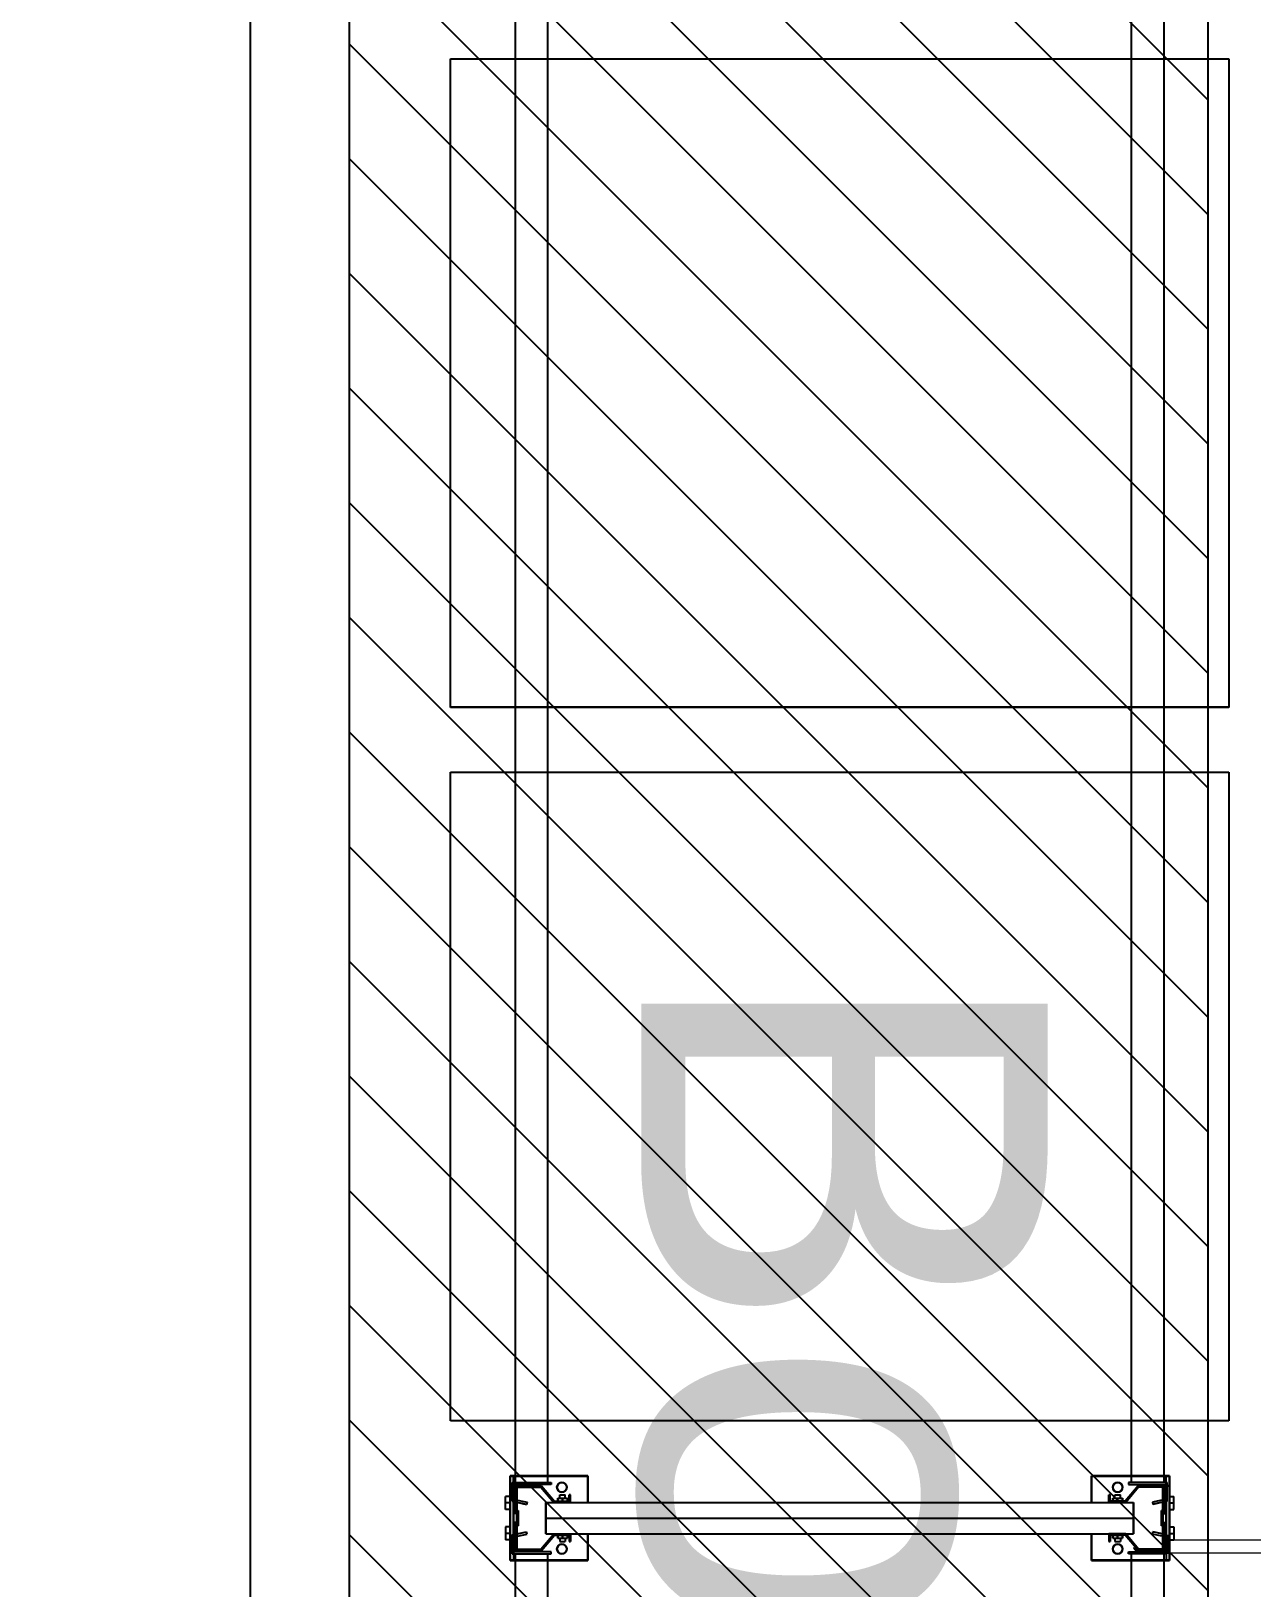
# Model space of a CAD drawing. Header units: metres. Extents: x 0 to 8715937, y -236336 to 216.
# Drawn here: x 150.626 to 152.509, y 82.687 to 85.087 of the extents above; entities that cross this region are included whole.
import ezdxf

# ---------------------------------------------------------------- set-up
doc = ezdxf.new("R2010")
doc.units = ezdxf.units.M
doc.header["$MEASUREMENT"] = 0
doc.header["$PDMODE"] = 3
for name, color, linetype in [('0-BLOCK-EQUIPAMIENTO', 7, 'Continuous'), ('AAA BAST', 5, 'Continuous'), ('AAA CONECT', 3, 'Continuous'), ('AAA LARG', 1, 'Continuous'), ('AAA PALLETS', 7, 'Continuous'), ('COTAS INTERIORES', 2, 'Continuous'), ('INSTALACIONES', 165, 'Continuous'), ('TEXTO', 7, 'Continuous')]:
    doc.layers.add(name, color=color, linetype=linetype)
doc.styles.add('AR', font='arial.ttf')
doc.dimstyles.new('CotaLoc0', dxfattribs={"dimtxt": 0.23, "dimasz": 0.18, "dimexe": 0.12, "dimexo": 0.37, "dimgap": 0.07, "dimtad": 1, "dimzin": 0, "dimdsep": 46, "dimtxsty": 'AR', "dimcen": 0.9, "dimclrd": 251, "dimclre": 251, "dimadec": 0, "dimazin": 0, "dimtfac": 1, "dimtofl": 0, "dimtmove": 1, "dimatfit": 3, "dimfxl": 0.18, "dimtolj": 1, "dimtzin": 0, "dimarcsym": 1})

# ---------------------------------------------------------------- blocks, each defined once
blk = doc.blocks.new('1A MODULO SIMPLE')
at = {"layer": 'AAA BAST'}
for points in [[(-2.1307, 1.015), (-2.1307, 1.017), (-2.1407, 1.017), (-2.1407, 1.04), (-2.1167, 1.06), (-2.1167, 1.1), (-2.1567, 1.1), (-2.1567, 1.098), (-2.1767, 1.098), (-2.1767, 1.1), (-2.2167, 1.1), (-2.2167, 1.06), (-2.1927, 1.04), (-2.1927, 1.017), (-2.2027, 1.017), (-2.2027, 1.015), (-2.1907, 1.015), (-2.1907, 1.0409), (-2.2147, 1.0609), (-2.2147, 1.098), (-2.1787, 1.098), (-2.1787, 1.096), (-2.1547, 1.096), (-2.1547, 1.098), (-2.1187, 1.098), (-2.1187, 1.0609), (-2.1427, 1.0409), (-2.1427, 1.015)], [(0.1973, 1.015), (0.1973, 1.017), (0.2073, 1.017), (0.2073, 1.04), (0.1833, 1.06), (0.1833, 1.1), (0.2233, 1.1), (0.2233, 1.098), (0.2433, 1.098), (0.2433, 1.1), (0.2833, 1.1), (0.2833, 1.06), (0.2593, 1.04), (0.2593, 1.017), (0.2693, 1.017), (0.2693, 1.015), (0.2573, 1.015), (0.2573, 1.0409), (0.2813, 1.0609), (0.2813, 1.098), (0.2453, 1.098), (0.2453, 1.096), (0.2213, 1.096), (0.2213, 1.098), (0.1853, 1.098), (0.1853, 1.0609), (0.2093, 1.0409), (0.2093, 1.015)], [(-2.1307, 0.185), (-2.1307, 0.183), (-2.1407, 0.183), (-2.1407, 0.16), (-2.1167, 0.14), (-2.1167, 0.1), (-2.1567, 0.1), (-2.1567, 0.102), (-2.1767, 0.102), (-2.1767, 0.1), (-2.2167, 0.1), (-2.2167, 0.14), (-2.1927, 0.16), (-2.1927, 0.183), (-2.2027, 0.183), (-2.2027, 0.185), (-2.1907, 0.185), (-2.1907, 0.1591), (-2.2147, 0.1391), (-2.2147, 0.102), (-2.1787, 0.102), (-2.1787, 0.104), (-2.1547, 0.104), (-2.1547, 0.102), (-2.1187, 0.102), (-2.1187, 0.1391), (-2.1427, 0.1591), (-2.1427, 0.185)], [(0.1973, 0.185), (0.1973, 0.183), (0.2073, 0.183), (0.2073, 0.16), (0.1833, 0.14), (0.1833, 0.1), (0.2233, 0.1), (0.2233, 0.102), (0.2433, 0.102), (0.2433, 0.1), (0.2833, 0.1), (0.2833, 0.14), (0.2593, 0.16), (0.2593, 0.183), (0.2693, 0.183), (0.2693, 0.185), (0.2573, 0.185), (0.2573, 0.1591), (0.2813, 0.1391), (0.2813, 0.102), (0.2453, 0.102), (0.2453, 0.104), (0.2213, 0.104), (0.2213, 0.102), (0.1853, 0.102), (0.1853, 0.1391), (0.2093, 0.1591), (0.2093, 0.185)]]:
    blk.add_hatch(color=251, dxfattribs=at).paths.add_polyline_path(points)
at = {"layer": 'AAA BAST', "color": 251}
for p, q in [((-2.2167, 1.1082), (-2.2317, 1.1082)), ((-2.2317, 1.1082), (-2.2317, 0.9882)), ((-2.1167, 1.1082), (-2.2167, 1.1082)), ((-2.2167, 1.1082), (-2.2167, 1.1032)), ((-2.1802, 1.1152), (-2.2002, 1.1152)), ((-2.2002, 1.1082), (-2.2002, 1.1152)), ((-2.1902, 1.1082), (-2.1902, 1.1152)), ((-2.1802, 1.1082), (-2.1802, 1.1152)), ((-2.1532, 1.1152), (-2.1332, 1.1152)), ((-2.1532, 1.1082), (-2.1532, 1.1152)), ((-2.1432, 1.1082), (-2.1432, 1.1152)), ((-2.1332, 1.1082), (-2.1332, 1.1152)), ((-2.1167, 1.1032), (-2.1167, 1.1082)), ((-2.1017, 1.1082), (-2.1167, 1.1082)), ((-2.1017, 0.9882), (-2.1017, 1.1082)), ((0.1683, 0.9882), (0.1683, 1.1082)), ((0.1683, 1.1082), (0.1833, 1.1082)), ((0.1833, 1.1032), (0.1833, 1.1082)), ((0.1833, 1.1082), (0.2833, 1.1082)), ((0.2198, 1.1152), (0.1998, 1.1152)), ((0.1998, 1.1082), (0.1998, 1.1152)), ((0.2098, 1.1082), (0.2098, 1.1152)), ((0.2198, 1.1082), (0.2198, 1.1152)), ((0.2468, 1.1152), (0.2668, 1.1152)), ((0.2468, 1.1082), (0.2468, 1.1152)), ((0.2568, 1.1082), (0.2568, 1.1152)), ((0.2668, 1.1082), (0.2668, 1.1152)), ((0.2833, 1.1082), (0.2833, 1.1032)), ((0.2833, 1.1082), (0.2983, 1.1082)), ((0.2983, 1.1082), (0.2983, 0.9882)), ((-2.2167, 1.1032), (-2.2317, 1.1032)), ((-2.2167, 1.1032), (-2.1167, 1.1032)), ((-2.1767, 1.1), (-2.2167, 1.1)), ((-2.2167, 1.1), (-2.2167, 1.06)), ((-2.2147, 1.098), (-2.2147, 1.0609)), ((-2.1787, 1.098), (-2.2147, 1.098)), ((-2.2067, 1.1), (-2.2067, 1.1032)), ((-2.2067, 1.1032), (-2.1737, 1.1032)), ((-2.1787, 1.098), (-2.1787, 1.096)), ((-2.1547, 1.096), (-2.1787, 1.096)), ((-2.1767, 1.1), (-2.1767, 1.098)), ((-2.1767, 1.1), (-2.1737, 1.1)), ((-2.1567, 1.098), (-2.1767, 1.098)), ((-2.1737, 1.1), (-2.1737, 1.1032)), ((-2.1597, 1.1), (-2.1597, 1.1032)), ((-2.1567, 1.1), (-2.1597, 1.1)), ((-2.1167, 1.1), (-2.1567, 1.1)), ((-2.1567, 1.1), (-2.1567, 1.098)), ((-2.1187, 1.098), (-2.1547, 1.098)), ((-2.1547, 1.098), (-2.1547, 1.096)), ((-2.1267, 1.1), (-2.1267, 1.1032)), ((-2.1187, 1.098), (-2.1187, 1.0609)), ((-2.1167, 1.1032), (-2.1017, 1.1032)), ((-2.1167, 1.1), (-2.1167, 1.06)), ((0.1833, 1.1032), (0.1683, 1.1032)), ((0.2833, 1.1032), (0.1833, 1.1032)), ((0.1833, 1.1), (0.2233, 1.1)), ((0.1833, 1.1), (0.1833, 1.06)), ((0.1853, 1.098), (0.1853, 1.0609)), ((0.1853, 1.098), (0.2213, 1.098)), ((0.1933, 1.1), (0.1933, 1.1032)), ((0.2213, 1.098), (0.2213, 1.096)), ((0.2213, 1.096), (0.2453, 1.096)), ((0.2233, 1.1), (0.2233, 1.098)), ((0.2233, 1.1), (0.2263, 1.1)), ((0.2233, 1.098), (0.2433, 1.098)), ((0.2263, 1.1), (0.2263, 1.1032)), ((0.2403, 1.1), (0.2403, 1.1032)), ((0.2733, 1.1032), (0.2403, 1.1032)), ((0.2433, 1.1), (0.2403, 1.1)), ((0.2433, 1.1), (0.2833, 1.1)), ((0.2433, 1.1), (0.2433, 1.098)), ((0.2453, 1.098), (0.2813, 1.098)), ((0.2453, 1.098), (0.2453, 1.096)), ((0.2733, 1.1), (0.2733, 1.1032)), ((0.2813, 1.098), (0.2813, 1.0609)), ((0.2833, 1.1032), (0.2983, 1.1032)), ((0.2833, 1.1), (0.2833, 1.06)), ((-2.2167, 1.06), (-2.1927, 1.04)), ((-2.2147, 1.0609), (-2.1907, 1.0409)), ((-2.1187, 1.0609), (-2.1427, 1.0409)), ((-2.1167, 1.06), (-2.1407, 1.04)), ((0.1833, 1.06), (0.2073, 1.04)), ((0.1853, 1.0609), (0.2093, 1.0409)), ((0.2813, 1.0609), (0.2573, 1.0409)), ((0.2833, 1.06), (0.2593, 1.04)), ((-2.1927, 1.036), (-2.1977, 1.036)), ((-2.1977, 1.021), (-2.1977, 1.036)), ((-2.1927, 1.04), (-2.1927, 1.017)), ((-2.1907, 1.053), (-2.1667, 1.053)), ((-2.1907, 0.147), (-2.1907, 1.053)), ((-2.1907, 1.0409), (-2.1907, 1.015)), ((-2.1667, 1.053), (-2.1427, 1.053)), ((-2.1667, 0.147), (-2.1667, 1.053)), ((-2.1427, 0.147), (-2.1427, 1.053)), ((-2.1427, 1.0409), (-2.1427, 1.015)), ((-2.1407, 1.04), (-2.1407, 1.017)), ((-2.1357, 1.036), (-2.1407, 1.036)), ((-2.1407, 1.021), (-2.1407, 1.036)), ((-2.1357, 1.021), (-2.1357, 1.036)), ((-2.1357, 1.0328), (-2.1307, 1.0328)), ((-2.1307, 1.0243), (-2.1307, 1.0328)), ((0.2023, 1.0328), (0.1973, 1.0328)), ((0.1973, 1.0243), (0.1973, 1.0328)), ((0.2023, 1.036), (0.2073, 1.036)), ((0.2023, 1.021), (0.2023, 1.036)), ((0.2073, 1.04), (0.2073, 1.017)), ((0.2073, 1.021), (0.2073, 1.036)), ((0.2333, 1.053), (0.2093, 1.053)), ((0.2093, 0.147), (0.2093, 1.053)), ((0.2093, 1.0409), (0.2093, 1.015)), ((0.2573, 1.053), (0.2333, 1.053)), ((0.2333, 0.147), (0.2333, 1.053)), ((0.2573, 0.147), (0.2573, 1.053)), ((0.2573, 1.0409), (0.2573, 1.015)), ((0.2593, 1.04), (0.2593, 1.017)), ((0.2593, 1.036), (0.2643, 1.036)), ((0.2643, 1.021), (0.2643, 1.036)), ((-2.1927, 1.017), (-2.2027, 1.017)), ((-2.2027, 1.017), (-2.2027, 1.015)), ((-2.1907, 1.015), (-2.2027, 1.015)), ((-2.1927, 1.0285), (-2.1977, 1.0285)), ((-2.1927, 1.021), (-2.1977, 1.021)), ((-2.1427, 1.015), (-2.1307, 1.015)), ((-2.1357, 1.0285), (-2.1407, 1.0285)), ((-2.1357, 1.021), (-2.1407, 1.021)), ((-2.1407, 1.017), (-2.1307, 1.017)), ((-2.1357, 1.0243), (-2.1307, 1.0243)), ((-2.1307, 1.015), (-2.1307, 1.017)), ((0.2023, 1.0243), (0.1973, 1.0243)), ((0.2073, 1.017), (0.1973, 1.017)), ((0.1973, 1.015), (0.1973, 1.017)), ((0.2093, 1.015), (0.1973, 1.015)), ((0.2023, 1.0285), (0.2073, 1.0285)), ((0.2023, 1.021), (0.2073, 1.021)), ((0.2573, 1.015), (0.2693, 1.015)), ((0.2593, 1.0285), (0.2643, 1.0285)), ((0.2593, 1.021), (0.2643, 1.021)), ((0.2593, 1.017), (0.2693, 1.017)), ((0.2693, 1.017), (0.2693, 1.015)), ((-2.2317, 0.9882), (-2.1907, 0.9882)), ((-2.1427, 0.9882), (-2.1017, 0.9882)), ((0.2093, 0.9882), (0.1683, 0.9882)), ((0.2983, 0.9882), (0.2573, 0.9882)), ((-2.2317, 0.0918), (-2.2317, 0.2118)), ((-2.2317, 0.2118), (-2.1907, 0.2118)), ((-2.1427, 0.2118), (-2.1017, 0.2118)), ((-2.1017, 0.2118), (-2.1017, 0.0918)), ((0.2093, 0.2118), (0.1683, 0.2118)), ((0.1683, 0.2118), (0.1683, 0.0918)), ((0.2983, 0.2118), (0.2573, 0.2118)), ((0.2983, 0.0918), (0.2983, 0.2118)), ((-2.1907, 0.185), (-2.2027, 0.185)), ((-2.2027, 0.183), (-2.2027, 0.185)), ((-2.1927, 0.183), (-2.2027, 0.183)), ((-2.1927, 0.1801), (-2.1977, 0.1801)), ((-2.1977, 0.1651), (-2.1977, 0.1801)), ((-2.1927, 0.1726), (-2.1977, 0.1726)), ((-2.1927, 0.16), (-2.1927, 0.183)), ((-2.1907, 0.1591), (-2.1907, 0.185)), ((-2.1427, 0.1591), (-2.1427, 0.185)), ((-2.1427, 0.185), (-2.1307, 0.185)), ((-2.1407, 0.16), (-2.1407, 0.183)), ((-2.1407, 0.183), (-2.1307, 0.183)), ((-2.1357, 0.1801), (-2.1407, 0.1801)), ((-2.1407, 0.1651), (-2.1407, 0.1801)), ((-2.1357, 0.1726), (-2.1407, 0.1726)), ((-2.1357, 0.1651), (-2.1357, 0.1801)), ((-2.1357, 0.1768), (-2.1307, 0.1768)), ((-2.1357, 0.1683), (-2.1307, 0.1683)), ((-2.1307, 0.185), (-2.1307, 0.183)), ((-2.1307, 0.1683), (-2.1307, 0.1768)), ((0.2093, 0.185), (0.1973, 0.185)), ((0.1973, 0.185), (0.1973, 0.183)), ((0.2073, 0.183), (0.1973, 0.183)), ((0.2023, 0.1768), (0.1973, 0.1768)), ((0.1973, 0.1683), (0.1973, 0.1768)), ((0.2023, 0.1683), (0.1973, 0.1683)), ((0.2023, 0.1801), (0.2073, 0.1801)), ((0.2023, 0.1651), (0.2023, 0.1801)), ((0.2023, 0.1726), (0.2073, 0.1726)), ((0.2073, 0.16), (0.2073, 0.183)), ((0.2073, 0.1651), (0.2073, 0.1801)), ((0.2093, 0.1591), (0.2093, 0.185)), ((0.2573, 0.1591), (0.2573, 0.185)), ((0.2573, 0.185), (0.2693, 0.185)), ((0.2593, 0.16), (0.2593, 0.183)), ((0.2593, 0.183), (0.2693, 0.183)), ((0.2593, 0.1801), (0.2643, 0.1801)), ((0.2593, 0.1726), (0.2643, 0.1726)), ((0.2643, 0.1651), (0.2643, 0.1801)), ((0.2693, 0.183), (0.2693, 0.185)), ((-2.2167, 0.14), (-2.1927, 0.16)), ((-2.2147, 0.1391), (-2.1907, 0.1591)), ((-2.1927, 0.1651), (-2.1977, 0.1651)), ((-2.1907, 0.147), (-2.1667, 0.147)), ((-2.1667, 0.147), (-2.1427, 0.147)), ((-2.1187, 0.1391), (-2.1427, 0.1591)), ((-2.1357, 0.1651), (-2.1407, 0.1651)), ((-2.1167, 0.14), (-2.1407, 0.16)), ((0.1833, 0.14), (0.2073, 0.16)), ((0.1853, 0.1391), (0.2093, 0.1591)), ((0.2023, 0.1651), (0.2073, 0.1651)), ((0.2333, 0.147), (0.2093, 0.147)), ((0.2573, 0.147), (0.2333, 0.147)), ((0.2813, 0.1391), (0.2573, 0.1591)), ((0.2593, 0.1651), (0.2643, 0.1651)), ((0.2833, 0.14), (0.2593, 0.16)), ((-2.2167, 0.1), (-2.2167, 0.14)), ((-2.2147, 0.102), (-2.2147, 0.1391)), ((-2.1187, 0.102), (-2.1187, 0.1391)), ((-2.1167, 0.1), (-2.1167, 0.14)), ((0.1833, 0.1), (0.1833, 0.14)), ((0.1853, 0.102), (0.1853, 0.1391)), ((0.2813, 0.102), (0.2813, 0.1391)), ((0.2833, 0.1), (0.2833, 0.14)), ((-2.2167, 0.0968), (-2.2317, 0.0968)), ((-2.1767, 0.1), (-2.2167, 0.1)), ((-2.2167, 0.0968), (-2.1167, 0.0968)), ((-2.2167, 0.0918), (-2.2167, 0.0968)), ((-2.1787, 0.102), (-2.2147, 0.102)), ((-2.2067, 0.1), (-2.2067, 0.0968)), ((-2.2067, 0.0968), (-2.1737, 0.0968)), ((-2.1787, 0.102), (-2.1787, 0.104)), ((-2.1547, 0.104), (-2.1787, 0.104)), ((-2.1567, 0.102), (-2.1767, 0.102)), ((-2.1767, 0.1), (-2.1767, 0.102)), ((-2.1767, 0.1), (-2.1737, 0.1)), ((-2.1737, 0.1), (-2.1737, 0.0968)), ((-2.1597, 0.1), (-2.1597, 0.0968)), ((-2.1567, 0.1), (-2.1597, 0.1)), ((-2.1567, 0.1), (-2.1567, 0.102)), ((-2.1167, 0.1), (-2.1567, 0.1)), ((-2.1547, 0.102), (-2.1547, 0.104)), ((-2.1187, 0.102), (-2.1547, 0.102)), ((-2.1267, 0.1), (-2.1267, 0.0968)), ((-2.1167, 0.0968), (-2.1167, 0.0918)), ((-2.1167, 0.0968), (-2.1017, 0.0968)), ((0.1833, 0.0968), (0.1683, 0.0968)), ((0.1833, 0.1), (0.2233, 0.1)), ((0.2833, 0.0968), (0.1833, 0.0968)), ((0.1833, 0.0968), (0.1833, 0.0918)), ((0.1853, 0.102), (0.2213, 0.102)), ((0.1933, 0.1), (0.1933, 0.0968)), ((0.2213, 0.102), (0.2213, 0.104)), ((0.2213, 0.104), (0.2453, 0.104)), ((0.2233, 0.102), (0.2433, 0.102)), ((0.2233, 0.1), (0.2233, 0.102)), ((0.2233, 0.1), (0.2263, 0.1)), ((0.2263, 0.1), (0.2263, 0.0968)), ((0.2403, 0.1), (0.2403, 0.0968)), ((0.2433, 0.1), (0.2403, 0.1)), ((0.2733, 0.0968), (0.2403, 0.0968)), ((0.2433, 0.1), (0.2433, 0.102)), ((0.2433, 0.1), (0.2833, 0.1)), ((0.2453, 0.102), (0.2453, 0.104)), ((0.2453, 0.102), (0.2813, 0.102)), ((0.2733, 0.1), (0.2733, 0.0968)), ((0.2833, 0.0918), (0.2833, 0.0968)), ((0.2833, 0.0968), (0.2983, 0.0968)), ((-2.2167, 0.0918), (-2.2317, 0.0918)), ((-2.1167, 0.0918), (-2.2167, 0.0918)), ((-2.2002, 0.0918), (-2.2002, 0.0848)), ((-2.1802, 0.0848), (-2.2002, 0.0848)), ((-2.1902, 0.0918), (-2.1902, 0.0848)), ((-2.1802, 0.0918), (-2.1802, 0.0848)), ((-2.1532, 0.0918), (-2.1532, 0.0848)), ((-2.1532, 0.0848), (-2.1332, 0.0848)), ((-2.1432, 0.0918), (-2.1432, 0.0848)), ((-2.1332, 0.0918), (-2.1332, 0.0848)), ((-2.1017, 0.0918), (-2.1167, 0.0918)), ((0.1683, 0.0918), (0.1833, 0.0918)), ((0.1833, 0.0918), (0.2833, 0.0918)), ((0.1998, 0.0918), (0.1998, 0.0848)), ((0.2198, 0.0848), (0.1998, 0.0848)), ((0.2098, 0.0918), (0.2098, 0.0848)), ((0.2198, 0.0918), (0.2198, 0.0848)), ((0.2468, 0.0918), (0.2468, 0.0848)), ((0.2468, 0.0848), (0.2668, 0.0848)), ((0.2568, 0.0918), (0.2568, 0.0848)), ((0.2668, 0.0918), (0.2668, 0.0848)), ((0.2833, 0.0918), (0.2983, 0.0918))]:
    blk.add_line(p, q, dxfattribs=at)
for centre in [(-2.2141, 1.0285), (-2.1192, 1.0285), (0.1859, 1.0285), (0.2808, 1.0285), (-2.2141, 0.1715), (-2.1192, 0.1715), (0.1859, 0.1715), (0.2808, 0.1715)]:
    blk.add_circle(centre, 0.0075, dxfattribs=at)
at = {"layer": 'AAA LARG', "color": 251}
for p, q in [((-2.1407, 1.105), (-2.1454, 1.0829)), ((-2.1407, 1.105), (-2.1117, 1.105)), ((-2.1117, 1.105), (-2.1117, 1.045)), ((0.2073, 1.105), (0.1783, 1.105)), ((0.1783, 1.105), (0.1783, 1.045)), ((0.2073, 1.105), (0.212, 1.0829)), ((-2.1422, 1.0822), (-2.1454, 1.0829)), ((-2.1381, 1.1018), (-2.1422, 1.0822)), ((-2.1149, 1.1018), (-2.1381, 1.1018)), ((-2.1149, 1.045), (-2.1149, 1.1018)), ((-2.1117, 1.1), (0.1783, 1.1)), ((0.1815, 1.045), (0.1815, 1.1018)), ((0.1815, 1.1018), (0.2047, 1.1018)), ((0.2047, 1.1018), (0.2089, 1.0822)), ((0.2089, 1.0822), (0.212, 1.0829)), ((-2.1117, 1.045), (-2.1149, 1.045)), ((-2.1117, 1.05), (0.1783, 1.05)), ((0.1783, 1.045), (0.1815, 1.045)), ((-2.1117, 0.155), (-2.1149, 0.155)), ((-2.1149, 0.155), (-2.1149, 0.0982)), ((-2.1117, 0.095), (-2.1117, 0.155)), ((-2.1117, 0.15), (0.1783, 0.15)), ((0.1783, 0.095), (0.1783, 0.155)), ((0.1783, 0.155), (0.1815, 0.155)), ((0.1815, 0.155), (0.1815, 0.0982)), ((-2.1422, 0.1178), (-2.1454, 0.1171)), ((-2.1407, 0.095), (-2.1454, 0.1171)), ((-2.1381, 0.0982), (-2.1422, 0.1178)), ((-2.1149, 0.0982), (-2.1381, 0.0982)), ((-2.1117, 0.1), (0.1783, 0.1)), ((0.1815, 0.0982), (0.2047, 0.0982)), ((0.2047, 0.0982), (0.2089, 0.1178)), ((0.2073, 0.095), (0.212, 0.1171)), ((0.2089, 0.1178), (0.212, 0.1171)), ((-2.1407, 0.095), (-2.1117, 0.095)), ((0.2073, 0.095), (0.1783, 0.095))]:
    blk.add_line(p, q, dxfattribs=at)
at = {"layer": 'AAA PALLETS', "color": 251, "ltscale": 0.21}
for p, q in [((-1.0167, 1.2), (-2.0167, 1.2)), ((-2.0167, 1.2), (-2.0167, 0)), ((-1.0167, 0), (-1.0167, 1.2)), ((0.0833, 1.2), (-0.9167, 1.2)), ((-0.9167, 1.2), (-0.9167, 0)), ((0.0833, 0), (0.0833, 1.2)), ((-2.0167, 0), (-1.0167, 0)), ((-0.9167, 0), (0.0833, 0))]:
    blk.add_line(p, q, dxfattribs=at)
blk = doc.blocks.new('1A MODULO D FTE COL')
at = {"layer": 'AAA CONECT', "color": 251, "lineweight": 5}
for p, q in [((-2.2207, 0.59), (-2.2207, -0.0409)), ((0.1793, 0.59), (0.1793, -0.0409)), ((-2.2007, 0.5434), (-2.2007, 0.0066)), ((0.1993, 0.5434), (0.1993, 0.0066)), ((-2.2187, 0.0016), (-2.2187, -0.04)), ((-2.2187, 0.0016), (-2.2057, 0.0016)), ((-2.2007, 0.0066), (-2.2057, 0.0016)), ((0.1813, 0.0016), (0.1813, -0.04)), ((0.1813, 0.0016), (0.1943, 0.0016)), ((0.1993, 0.0066), (0.1943, 0.0016)), ((-2.213, -0.0473), (-2.2207, -0.0409)), ((-2.2117, -0.0458), (-2.2187, -0.04)), ((-2.213, -0.0473), (-2.2117, -0.0458)), ((0.187, -0.0473), (0.1793, -0.0409)), ((0.1883, -0.0458), (0.1813, -0.04)), ((0.187, -0.0473), (0.1883, -0.0458))]:
    blk.add_line(p, q, dxfattribs=at)
at = {"layer": 'AAA BAST', "color": 251, "lineweight": 5}
blk.add_blockref('1A MODULO SIMPLE', (0, -1.1), dxfattribs=at)
blk = doc.blocks.new('DPM-EQUIPAMIENTO')
at = {"layer": 'INSTALACIONES', "ltscale": 0.1}
h = blk.add_hatch(dxfattribs=at)
h.set_pattern_fill('ANSI31', color=256, angle=-90)
h.set_pattern_definition([(315, (-83.17198, 870.19236), (0.088388348, 0.088388348), [])])
h.paths.add_polyline_path([(64.7211, 87.7984), (64.7211, 73.3443), (63.3975, 73.3443), (63.3975, 87.7984)])
blk.add_lwpolyline([(64.7211, 87.7984), (64.7211, 73.3443), (63.3975, 73.3443), (63.3975, 87.7984)], close=True, dxfattribs=at)
at = {"layer": 'AAA BAST', "xscale": -1, "rotation": 270}
for p in [(64.6533, 84.9609), (64.6533, 82.5609)]:
    blk.add_blockref('1A MODULO D FTE COL', p, dxfattribs=at)
at = {"layer": 'TEXTO', "ltscale": 0.1, "insert": (64.474, 76.1135), "char_height": 0.626905, "attachment_point": 3, "rotation": 270, "style": 'AR'}
blk.add_mtext_dynamic_manual_height_columns('Bodega Empotrada', width=8.454521, gutter_width=12.5, heights=[0], dxfattribs=at)
blk = doc.blocks.new('*D168')
at = {"layer": 'COTAS INTERIORES', "color": 251, "lineweight": -2, "ltscale": 0.1, "transparency": 16777216}
for p, q in [((150.9804, 87.6593), (150.8449, 87.6593)), ((150.9649, 75.7093), (150.9649, 87.4793)), ((150.9804, 75.5293), (150.8449, 75.5293))]:
    blk.add_line(p, q, dxfattribs=at)
at = {"layer": 'COTAS INTERIORES', "color": 251, "ltscale": 0.1, "transparency": 16777216}
for points in [[(150.9349, 87.4793), (150.9949, 87.4793), (150.9649, 87.6593)], [(150.9349, 75.7093), (150.9949, 75.7093), (150.9649, 75.5293)]]:
    blk.add_solid(points, dxfattribs=at)
at = {"layer": 'Defpoints', "color": 0, "ltscale": 0.1, "transparency": 16777216}
for p in [(150.9649, 87.6593), (151.3504, 87.6593), (151.3504, 75.5293)]:
    blk.add_point(p, dxfattribs=at)
at = {"layer": 'COTAS INTERIORES', "color": 0, "ltscale": 0.1, "transparency": 16777216, "insert": (150.7774, 81.5943), "char_height": 0.23, "attachment_point": 5, "rotation": 90, "style": 'AR'}
blk.add_mtext('\\A1;12.13', dxfattribs=at)

msp = doc.modelspace()

# ---------------------------------------------------------------- hatches: boundary and pattern name
at = {"layer": 'AAA BAST'}
for points in [[(151.4583, 82.8303), (151.4563, 82.8303), (151.4563, 82.8203), (151.4333, 82.8203), (151.4133, 82.8443), (151.3733, 82.8443), (151.3733, 82.8043), (151.3753, 82.8043), (151.3753, 82.7843), (151.3733, 82.7843), (151.3733, 82.7443), (151.4133, 82.7443), (151.4333, 82.7683), (151.4563, 82.7683), (151.4563, 82.7583), (151.4583, 82.7583), (151.4583, 82.7703), (151.4324, 82.7703), (151.4124, 82.7463), (151.3753, 82.7463), (151.3753, 82.7823), (151.3773, 82.7823), (151.3773, 82.8063), (151.3753, 82.8063), (151.3753, 82.8423), (151.4124, 82.8423), (151.4324, 82.8183), (151.4583, 82.8183)], [(151.4583, 82.7583), (151.4563, 82.7583), (151.4563, 82.7683), (151.4333, 82.7683), (151.4133, 82.7443), (151.3733, 82.7443), (151.3733, 82.7843), (151.3753, 82.7843), (151.3753, 82.8043), (151.3733, 82.8043), (151.3733, 82.8443), (151.4133, 82.8443), (151.4333, 82.8203), (151.4563, 82.8203), (151.4563, 82.8303), (151.4583, 82.8303), (151.4583, 82.8183), (151.4324, 82.8183), (151.4124, 82.8423), (151.3753, 82.8423), (151.3753, 82.8063), (151.3773, 82.8063), (151.3773, 82.7823), (151.3753, 82.7823), (151.3753, 82.7463), (151.4124, 82.7463), (151.4324, 82.7703), (151.4583, 82.7703)], [(152.2883, 82.8303), (152.2903, 82.8303), (152.2903, 82.8203), (152.3133, 82.8203), (152.3333, 82.8443), (152.3733, 82.8443), (152.3733, 82.8043), (152.3713, 82.8043), (152.3713, 82.7843), (152.3733, 82.7843), (152.3733, 82.7443), (152.3333, 82.7443), (152.3133, 82.7683), (152.2903, 82.7683), (152.2903, 82.7583), (152.2883, 82.7583), (152.2883, 82.7703), (152.3142, 82.7703), (152.3342, 82.7463), (152.3713, 82.7463), (152.3713, 82.7823), (152.3693, 82.7823), (152.3693, 82.8063), (152.3713, 82.8063), (152.3713, 82.8423), (152.3342, 82.8423), (152.3142, 82.8183), (152.2883, 82.8183)], [(152.2883, 82.7583), (152.2903, 82.7583), (152.2903, 82.7683), (152.3133, 82.7683), (152.3333, 82.7443), (152.3733, 82.7443), (152.3733, 82.7843), (152.3713, 82.7843), (152.3713, 82.8043), (152.3733, 82.8043), (152.3733, 82.8443), (152.3333, 82.8443), (152.3133, 82.8203), (152.2903, 82.8203), (152.2903, 82.8303), (152.2883, 82.8303), (152.2883, 82.8183), (152.3142, 82.8183), (152.3342, 82.8423), (152.3713, 82.8423), (152.3713, 82.8063), (152.3693, 82.8063), (152.3693, 82.7823), (152.3713, 82.7823), (152.3713, 82.7463), (152.3342, 82.7463), (152.3142, 82.7703), (152.2883, 82.7703)]]:
    msp.add_hatch(color=251, dxfattribs=at).paths.add_polyline_path(points)

# ---------------------------------------------------------------- linework, layer by layer
at = {"layer": 'AAA BAST', "color": 251}
for p, q in [((151.4851, 82.8593), (151.3651, 82.8593)), ((151.3651, 82.8593), (151.3651, 82.8443)), ((151.3651, 82.8443), (151.3651, 82.8593)), ((151.3651, 82.8593), (151.4851, 82.8593)), ((151.3701, 82.8443), (151.3701, 82.8593)), ((151.3701, 82.8443), (151.3701, 82.8593)), ((151.4851, 82.8183), (151.4851, 82.8593)), ((151.4851, 82.8593), (151.4851, 82.8183)), ((152.2615, 82.8183), (152.2615, 82.8593)), ((152.2615, 82.8593), (152.3815, 82.8593)), ((152.3815, 82.8593), (152.2615, 82.8593)), ((152.2615, 82.8593), (152.2615, 82.8183)), ((152.3765, 82.8443), (152.3765, 82.8593)), ((152.3765, 82.8443), (152.3765, 82.8593)), ((152.3815, 82.8593), (152.3815, 82.8443)), ((152.3815, 82.8443), (152.3815, 82.8593)), ((151.3581, 82.8078), (151.3581, 82.8278)), ((151.3651, 82.8278), (151.3581, 82.8278)), ((151.3581, 82.8078), (151.3581, 82.8278)), ((151.3651, 82.8278), (151.3581, 82.8278)), ((151.3701, 82.8443), (151.3651, 82.8443)), ((151.3651, 82.8443), (151.3651, 82.7443)), ((151.3651, 82.7443), (151.3651, 82.8443)), ((151.3651, 82.8443), (151.3701, 82.8443)), ((151.3701, 82.7443), (151.3701, 82.8443)), ((151.3701, 82.8443), (151.3701, 82.7443)), ((151.3733, 82.8343), (151.3701, 82.8343)), ((151.3733, 82.8343), (151.3701, 82.8343)), ((151.3701, 82.8343), (151.3701, 82.8013)), ((151.3733, 82.8443), (151.3733, 82.8043)), ((151.3733, 82.8443), (151.4133, 82.8443)), ((151.3733, 82.8043), (151.3733, 82.8443)), ((151.3733, 82.8443), (151.4133, 82.8443)), ((151.3753, 82.8423), (151.4124, 82.8423)), ((151.3753, 82.8423), (151.3753, 82.8063)), ((151.3753, 82.8423), (151.4124, 82.8423)), ((151.3753, 82.8063), (151.3753, 82.8423)), ((151.4124, 82.8423), (151.4324, 82.8183)), ((151.4124, 82.8423), (151.4324, 82.8183)), ((151.4133, 82.8443), (151.4333, 82.8203)), ((151.4133, 82.8443), (151.4333, 82.8203)), ((151.4384, 82.8253), (151.4384, 82.8203)), ((151.4384, 82.8253), (151.4534, 82.8253)), ((151.4384, 82.8203), (151.4384, 82.8253)), ((151.4384, 82.8253), (151.4534, 82.8253)), ((151.4416, 82.8253), (151.4416, 82.8303)), ((151.4416, 82.8303), (151.4501, 82.8303)), ((151.4459, 82.8253), (151.4459, 82.8203)), ((151.4459, 82.8203), (151.4459, 82.8253)), ((151.4501, 82.8253), (151.4501, 82.8303)), ((151.4534, 82.8253), (151.4534, 82.8203)), ((151.4534, 82.8203), (151.4534, 82.8253)), ((151.4563, 82.8203), (151.4563, 82.8303)), ((151.4583, 82.8303), (151.4563, 82.8303)), ((151.4563, 82.8203), (151.4563, 82.8303)), ((151.4563, 82.8303), (151.4583, 82.8303)), ((151.4583, 82.8183), (151.4583, 82.8303)), ((151.4583, 82.8183), (151.4583, 82.8303)), ((152.2883, 82.8183), (152.2883, 82.8303)), ((152.2883, 82.8303), (152.2903, 82.8303)), ((152.2883, 82.8183), (152.2883, 82.8303)), ((152.2903, 82.8303), (152.2883, 82.8303)), ((152.2903, 82.8203), (152.2903, 82.8303)), ((152.2903, 82.8203), (152.2903, 82.8303)), ((152.2943, 82.8253), (152.2943, 82.8203)), ((152.2943, 82.8253), (152.3093, 82.8253)), ((152.2943, 82.8203), (152.2943, 82.8253)), ((152.2943, 82.8253), (152.3093, 82.8253)), ((152.2976, 82.8253), (152.2976, 82.8303)), ((152.2976, 82.8303), (152.3061, 82.8303)), ((152.3018, 82.8253), (152.3018, 82.8203)), ((152.3018, 82.8203), (152.3018, 82.8253)), ((152.3061, 82.8253), (152.3061, 82.8303)), ((152.3093, 82.8253), (152.3093, 82.8203)), ((152.3093, 82.8203), (152.3093, 82.8253)), ((152.3333, 82.8443), (152.3133, 82.8203)), ((152.3333, 82.8443), (152.3133, 82.8203)), ((152.3342, 82.8423), (152.3142, 82.8183)), ((152.3342, 82.8423), (152.3142, 82.8183)), ((152.3733, 82.8443), (152.3333, 82.8443)), ((152.3733, 82.8443), (152.3333, 82.8443)), ((152.3713, 82.8423), (152.3342, 82.8423)), ((152.3713, 82.8423), (152.3342, 82.8423)), ((152.3713, 82.8423), (152.3713, 82.8063)), ((152.3713, 82.8063), (152.3713, 82.8423)), ((152.3733, 82.8443), (152.3733, 82.8043)), ((152.3733, 82.8043), (152.3733, 82.8443)), ((152.3733, 82.8343), (152.3765, 82.8343)), ((152.3733, 82.8343), (152.3765, 82.8343)), ((152.3765, 82.7443), (152.3765, 82.8443)), ((152.3765, 82.8443), (152.3815, 82.8443)), ((152.3765, 82.8443), (152.3765, 82.7443)), ((152.3815, 82.8443), (152.3765, 82.8443)), ((152.3765, 82.8343), (152.3765, 82.8013)), ((152.3815, 82.8443), (152.3815, 82.7443)), ((152.3815, 82.7443), (152.3815, 82.8443)), ((152.3815, 82.8278), (152.3885, 82.8278)), ((152.3815, 82.8278), (152.3885, 82.8278)), ((152.3885, 82.8078), (152.3885, 82.8278)), ((152.3885, 82.8078), (152.3885, 82.8278)), ((151.3651, 82.8178), (151.3581, 82.8178)), ((151.3651, 82.8178), (151.3581, 82.8178)), ((151.3651, 82.8078), (151.3581, 82.8078)), ((151.3651, 82.8078), (151.3581, 82.8078)), ((151.3733, 82.8013), (151.3701, 82.8013)), ((151.3733, 82.8013), (151.3701, 82.8013)), ((151.3733, 82.8043), (151.3753, 82.8043)), ((151.3733, 82.8043), (151.3733, 82.8013)), ((151.3733, 82.8043), (151.3753, 82.8043)), ((151.3733, 82.8043), (151.3733, 82.8013)), ((151.3753, 82.8063), (151.3773, 82.8063)), ((151.3753, 82.8063), (151.3773, 82.8063)), ((151.3753, 82.8043), (151.3753, 82.7843)), ((151.3753, 82.7843), (151.3753, 82.8043)), ((151.3773, 82.8063), (151.3773, 82.7823)), ((151.3773, 82.7823), (151.3773, 82.8063)), ((151.4203, 82.7943), (151.4203, 82.8183)), ((151.4203, 82.8183), (152.3263, 82.8183)), ((151.4203, 82.8183), (151.4203, 82.7943)), ((151.4203, 82.8183), (152.3263, 82.8183)), ((151.4324, 82.8183), (151.4583, 82.8183)), ((151.4324, 82.8183), (151.4583, 82.8183)), ((151.4333, 82.8203), (151.4563, 82.8203)), ((151.4333, 82.8203), (151.4563, 82.8203)), ((151.4384, 82.8203), (151.4534, 82.8203)), ((152.3142, 82.8183), (152.2883, 82.8183)), ((152.3142, 82.8183), (152.2883, 82.8183)), ((152.3133, 82.8203), (152.2903, 82.8203)), ((152.3133, 82.8203), (152.2903, 82.8203)), ((152.2943, 82.8203), (152.3093, 82.8203)), ((152.3263, 82.7943), (152.3263, 82.8183)), ((152.3263, 82.8183), (152.3263, 82.7943)), ((152.3713, 82.8063), (152.3693, 82.8063)), ((152.3693, 82.8063), (152.3693, 82.7823)), ((152.3713, 82.8063), (152.3693, 82.8063)), ((152.3693, 82.7823), (152.3693, 82.8063)), ((152.3713, 82.8043), (152.3713, 82.7843)), ((152.3733, 82.8043), (152.3713, 82.8043)), ((152.3713, 82.7843), (152.3713, 82.8043)), ((152.3733, 82.8043), (152.3713, 82.8043)), ((152.3733, 82.8043), (152.3733, 82.8013)), ((152.3733, 82.8043), (152.3733, 82.8013)), ((152.3733, 82.8013), (152.3765, 82.8013)), ((152.3733, 82.8013), (152.3765, 82.8013)), ((152.3815, 82.8178), (152.3885, 82.8178)), ((152.3815, 82.8178), (152.3885, 82.8178)), ((152.3815, 82.8078), (152.3885, 82.8078)), ((152.3815, 82.8078), (152.3885, 82.8078)), ((151.3581, 82.7808), (151.3581, 82.7608)), ((151.3651, 82.7808), (151.3581, 82.7808)), ((151.3581, 82.7808), (151.3581, 82.7608)), ((151.3651, 82.7808), (151.3581, 82.7808)), ((151.3733, 82.7873), (151.3701, 82.7873)), ((151.3701, 82.7543), (151.3701, 82.7873)), ((151.3733, 82.7873), (151.3701, 82.7873)), ((151.3733, 82.7843), (151.3733, 82.7873)), ((151.3733, 82.7843), (151.3733, 82.7873)), ((151.3733, 82.7843), (151.3733, 82.7443)), ((151.3733, 82.7843), (151.3753, 82.7843)), ((151.3733, 82.7443), (151.3733, 82.7843)), ((151.3733, 82.7843), (151.3753, 82.7843)), ((151.3753, 82.7823), (151.3753, 82.7463)), ((151.3753, 82.7823), (151.3773, 82.7823)), ((151.3753, 82.7463), (151.3753, 82.7823)), ((151.3753, 82.7823), (151.3773, 82.7823)), ((151.4203, 82.7703), (151.4203, 82.7943)), ((151.4203, 82.7943), (152.3263, 82.7943)), ((151.4203, 82.7943), (151.4203, 82.7703)), ((151.4203, 82.7943), (152.3263, 82.7943)), ((152.3263, 82.7703), (152.3263, 82.7943)), ((152.3263, 82.7943), (152.3263, 82.7703)), ((152.3713, 82.7823), (152.3693, 82.7823)), ((152.3713, 82.7823), (152.3693, 82.7823)), ((152.3733, 82.7843), (152.3713, 82.7843)), ((152.3733, 82.7843), (152.3713, 82.7843)), ((152.3713, 82.7823), (152.3713, 82.7463)), ((152.3713, 82.7463), (152.3713, 82.7823)), ((152.3733, 82.7873), (152.3765, 82.7873)), ((152.3733, 82.7843), (152.3733, 82.7873)), ((152.3733, 82.7873), (152.3765, 82.7873)), ((152.3733, 82.7843), (152.3733, 82.7873)), ((152.3733, 82.7843), (152.3733, 82.7443)), ((152.3733, 82.7443), (152.3733, 82.7843)), ((152.3765, 82.7543), (152.3765, 82.7873)), ((152.3815, 82.7808), (152.3885, 82.7808)), ((152.3815, 82.7808), (152.3885, 82.7808)), ((152.3885, 82.7808), (152.3885, 82.7608)), ((152.3885, 82.7808), (152.3885, 82.7608)), ((151.3651, 82.7708), (151.3581, 82.7708)), ((151.3651, 82.7708), (151.3581, 82.7708)), ((151.3651, 82.7608), (151.3581, 82.7608)), ((151.3651, 82.7608), (151.3581, 82.7608)), ((151.3733, 82.7543), (151.3701, 82.7543)), ((151.3733, 82.7543), (151.3701, 82.7543)), ((151.4124, 82.7463), (151.4324, 82.7703)), ((151.4124, 82.7463), (151.4324, 82.7703)), ((151.4133, 82.7443), (151.4333, 82.7683)), ((151.4133, 82.7443), (151.4333, 82.7683)), ((151.4203, 82.7703), (152.3263, 82.7703)), ((151.4203, 82.7703), (152.3263, 82.7703)), ((151.4324, 82.7703), (151.4583, 82.7703)), ((151.4324, 82.7703), (151.4583, 82.7703)), ((151.4333, 82.7683), (151.4563, 82.7683)), ((151.4333, 82.7683), (151.4563, 82.7683)), ((151.4384, 82.7683), (151.4384, 82.7633)), ((151.4384, 82.7633), (151.4384, 82.7683)), ((151.4384, 82.7683), (151.4534, 82.7683)), ((151.4384, 82.7633), (151.4534, 82.7633)), ((151.4384, 82.7633), (151.4534, 82.7633)), ((151.4416, 82.7633), (151.4416, 82.7583)), ((151.4416, 82.7583), (151.4501, 82.7583)), ((151.4459, 82.7683), (151.4459, 82.7633)), ((151.4459, 82.7633), (151.4459, 82.7683)), ((151.4501, 82.7633), (151.4501, 82.7583)), ((151.4534, 82.7683), (151.4534, 82.7633)), ((151.4534, 82.7633), (151.4534, 82.7683)), ((151.4563, 82.7683), (151.4563, 82.7583)), ((151.4563, 82.7683), (151.4563, 82.7583)), ((151.4563, 82.7583), (151.4583, 82.7583)), ((151.4583, 82.7583), (151.4563, 82.7583)), ((151.4583, 82.7703), (151.4583, 82.7583)), ((151.4583, 82.7703), (151.4583, 82.7583)), ((151.4851, 82.7293), (151.4851, 82.7703)), ((151.4851, 82.7703), (151.4851, 82.7293)), ((152.2615, 82.7293), (152.2615, 82.7703)), ((152.2615, 82.7703), (152.2615, 82.7293)), ((152.3142, 82.7703), (152.2883, 82.7703)), ((152.2883, 82.7703), (152.2883, 82.7583)), ((152.3142, 82.7703), (152.2883, 82.7703)), ((152.2883, 82.7703), (152.2883, 82.7583)), ((152.2903, 82.7583), (152.2883, 82.7583)), ((152.2883, 82.7583), (152.2903, 82.7583)), ((152.3133, 82.7683), (152.2903, 82.7683)), ((152.2903, 82.7683), (152.2903, 82.7583)), ((152.3133, 82.7683), (152.2903, 82.7683)), ((152.2903, 82.7683), (152.2903, 82.7583)), ((152.2943, 82.7683), (152.2943, 82.7633)), ((152.2943, 82.7633), (152.2943, 82.7683)), ((152.2943, 82.7683), (152.3093, 82.7683)), ((152.2943, 82.7633), (152.3093, 82.7633)), ((152.2943, 82.7633), (152.3093, 82.7633)), ((152.2976, 82.7633), (152.2976, 82.7583)), ((152.2976, 82.7583), (152.3061, 82.7583)), ((152.3018, 82.7683), (152.3018, 82.7633)), ((152.3018, 82.7633), (152.3018, 82.7683)), ((152.3061, 82.7633), (152.3061, 82.7583)), ((152.3093, 82.7683), (152.3093, 82.7633)), ((152.3093, 82.7633), (152.3093, 82.7683)), ((152.3333, 82.7443), (152.3133, 82.7683)), ((152.3333, 82.7443), (152.3133, 82.7683)), ((152.3342, 82.7463), (152.3142, 82.7703)), ((152.3342, 82.7463), (152.3142, 82.7703)), ((152.3733, 82.7543), (152.3765, 82.7543)), ((152.3733, 82.7543), (152.3765, 82.7543)), ((152.3815, 82.7708), (152.3885, 82.7708)), ((152.3815, 82.7708), (152.3885, 82.7708)), ((152.3815, 82.7608), (152.3885, 82.7608)), ((152.3815, 82.7608), (152.3885, 82.7608)), ((151.3651, 82.7443), (151.3701, 82.7443)), ((151.3651, 82.7443), (151.3651, 82.7293)), ((151.3701, 82.7443), (151.3651, 82.7443)), ((151.3651, 82.7293), (151.3651, 82.7443)), ((151.3651, 82.7293), (151.4851, 82.7293)), ((151.4851, 82.7293), (151.3651, 82.7293)), ((151.3701, 82.7443), (151.3701, 82.7293)), ((151.3701, 82.7443), (151.3701, 82.7293)), ((151.3733, 82.7443), (151.4133, 82.7443)), ((151.3733, 82.7443), (151.4133, 82.7443)), ((151.3753, 82.7463), (151.4124, 82.7463)), ((151.3753, 82.7463), (151.4124, 82.7463)), ((152.3815, 82.7293), (152.2615, 82.7293)), ((152.2615, 82.7293), (152.3815, 82.7293)), ((152.3733, 82.7443), (152.3333, 82.7443)), ((152.3733, 82.7443), (152.3333, 82.7443)), ((152.3713, 82.7463), (152.3342, 82.7463)), ((152.3713, 82.7463), (152.3342, 82.7463)), ((152.3815, 82.7443), (152.3765, 82.7443)), ((152.3765, 82.7443), (152.3765, 82.7293)), ((152.3765, 82.7443), (152.3815, 82.7443)), ((152.3765, 82.7443), (152.3765, 82.7293)), ((152.3815, 82.7443), (152.3815, 82.7293)), ((152.3815, 82.7293), (152.3815, 82.7443))]:
    msp.add_line(p, q, dxfattribs=at)
for centre in [(151.4448, 82.8418), (151.4448, 82.8418), (152.3018, 82.8418), (152.3018, 82.8418), (151.4448, 82.7468), (151.4448, 82.7468), (152.3018, 82.7468), (152.3018, 82.7468)]:
    msp.add_circle(centre, 0.0075, dxfattribs=at)
at = {"layer": 'AAA CONECT', "color": 251, "lineweight": 5}
for p, q in [((152.3799, 82.7603), (152.3749, 82.7553)), ((152.3799, 82.7603), (152.3749, 82.7553)), ((152.3749, 82.7423), (152.3749, 82.7553)), ((152.3749, 82.7423), (152.3749, 82.7553)), ((152.9167, 82.7603), (152.3799, 82.7603)), ((152.9167, 82.7603), (152.3799, 82.7603)), ((152.326, 82.748), (152.3275, 82.7492)), ((152.326, 82.748), (152.3275, 82.7492)), ((152.326, 82.748), (152.3324, 82.7403)), ((152.326, 82.748), (152.3324, 82.7403)), ((152.3275, 82.7492), (152.3333, 82.7423)), ((152.3275, 82.7492), (152.3333, 82.7423)), ((152.9633, 82.7403), (152.3324, 82.7403)), ((152.9633, 82.7403), (152.3324, 82.7403)), ((152.3749, 82.7423), (152.3333, 82.7423)), ((152.3749, 82.7423), (152.3333, 82.7423))]:
    msp.add_line(p, q, dxfattribs=at)
at = {"layer": 'AAA LARG', "color": 251}
for p, q in [((151.3733, 82.8493), (151.3733, 85.1393)), ((151.4233, 82.8493), (151.4233, 85.1393)), ((152.3233, 82.8493), (152.3233, 85.1393)), ((152.3733, 82.8493), (152.3733, 85.1393)), ((151.3683, 82.8203), (151.3683, 82.8493)), ((151.3683, 82.8493), (151.4283, 82.8493)), ((151.4283, 82.8493), (151.4283, 82.8461)), ((152.3783, 82.8493), (152.3183, 82.8493)), ((152.3183, 82.8493), (152.3183, 82.8461)), ((152.3783, 82.8203), (152.3783, 82.8493)), ((151.4283, 82.8461), (151.3715, 82.8461)), ((151.3715, 82.8461), (151.3715, 82.8229)), ((152.3183, 82.8461), (152.3751, 82.8461)), ((152.3751, 82.8461), (152.3751, 82.8229)), ((151.3683, 82.8203), (151.3904, 82.8156)), ((151.3715, 82.8229), (151.3911, 82.8187)), ((151.3911, 82.8187), (151.3904, 82.8156)), ((152.3751, 82.8229), (152.3555, 82.8187)), ((152.3555, 82.8187), (152.3562, 82.8156)), ((152.3783, 82.8203), (152.3562, 82.8156)), ((151.3683, 82.7683), (151.3904, 82.773)), ((151.3683, 82.7683), (151.3683, 82.7393)), ((151.3715, 82.7657), (151.3911, 82.7698)), ((151.3715, 82.7425), (151.3715, 82.7657)), ((151.3911, 82.7698), (151.3904, 82.773)), ((152.3555, 82.7698), (152.3562, 82.773)), ((152.3751, 82.7657), (152.3555, 82.7698)), ((152.3783, 82.7683), (152.3562, 82.773)), ((152.3751, 82.7425), (152.3751, 82.7657)), ((152.3783, 82.7683), (152.3783, 82.7393)), ((151.3683, 82.7393), (151.4283, 82.7393)), ((151.4283, 82.7425), (151.3715, 82.7425)), ((151.3733, 80.4493), (151.3733, 82.7393)), ((151.4233, 80.4493), (151.4233, 82.7393)), ((151.4283, 82.7393), (151.4283, 82.7425)), ((152.3183, 82.7393), (152.3183, 82.7425)), ((152.3183, 82.7425), (152.3751, 82.7425)), ((152.3783, 82.7393), (152.3183, 82.7393)), ((152.3233, 80.4493), (152.3233, 82.7393)), ((152.3733, 80.4493), (152.3733, 82.7393))]:
    msp.add_line(p, q, dxfattribs=at)
at = {"layer": 'AAA PALLETS', "color": 251, "ltscale": 0.21}
for p, q in [((151.2733, 84.0443), (151.2733, 85.0443)), ((151.2733, 85.0443), (152.4733, 85.0443)), ((152.4733, 85.0443), (152.4733, 84.0443)), ((152.4733, 84.0443), (151.2733, 84.0443)), ((151.2733, 82.9443), (151.2733, 83.9443)), ((151.2733, 83.9443), (152.4733, 83.9443)), ((152.4733, 83.9443), (152.4733, 82.9443)), ((152.4733, 82.9443), (151.2733, 82.9443))]:
    msp.add_line(p, q, dxfattribs=at)

# ---------------------------------------------------------------- block references
at = {"layer": '0-BLOCK-EQUIPAMIENTO'}
msp.add_blockref('DPM-EQUIPAMIENTO', (87.72, 0), dxfattribs=at)

# ---------------------------------------------------------------- dimensions: what is measured, and where the dimension line sits
at = {"layer": 'COTAS INTERIORES', "ltscale": 0.1}
dim = msp.add_linear_dim(base=(150.9649, 87.6593), p1=(151.3504, 75.5293), p2=(151.3504, 87.6593), angle=90, dimstyle='CotaLoc0', override={"dimfxlon": 1}, dxfattribs=at)
dim.commit()
dim.dimension.update_dxf_attribs({"geometry": '*D168', "text_midpoint": (150.7774, 81.5943)})

doc.saveas('drawing.dxf')
